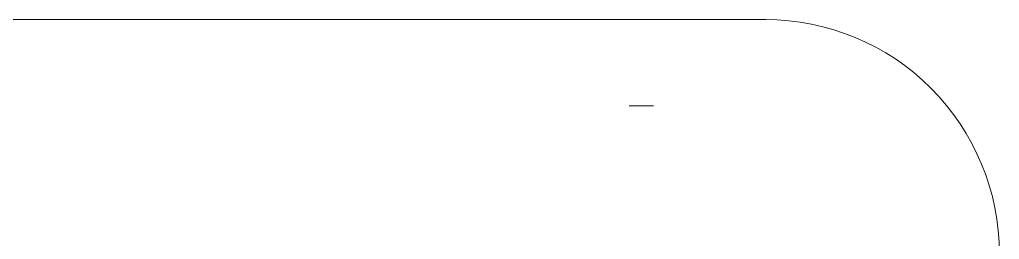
# Model space of a CAD drawing. Header units: millimetres. Extents: x -284281 to 1648660, y -821378 to -151356.
# Drawn here: x -235562 to -229273, y -267018 to -265610 of the extents above; entities that cross this region are included whole.
import ezdxf

# ---------------------------------------------------------------- set-up
doc = ezdxf.new("R2010")
doc.units = ezdxf.units.MM
doc.header["$MEASUREMENT"] = 0
doc.linetypes.add('HIDDEN', pattern=[0.375, 0.25, -0.125])
doc.layers.add('Sols_ Dalles', color=7, linetype='Continuous')

msp = doc.modelspace()

# ---------------------------------------------------------------- linework, layer by layer
at = {"color": 12, "linetype": 'HIDDEN', "lineweight": 5, "true_color": 0xcc0000}
msp.add_line((-231747.51729, -265609.82626), (-230773.14053, -265609.82626), dxfattribs=at)
at = {"color": 253, "linetype": 'Continuous', "lineweight": 5, "true_color": 0x9f9f9f}
msp.add_line((-231494.39163, -266163.06284), (-231649.42974, -266163.06284), dxfattribs=at)
at = {"color": 9, "linetype": 'Continuous', "lineweight": 5}
msp.add_lwpolyline([(-252812.34567, -273452.05237), (-252812.34567, -273599.0311, 0.4157910988), (-250801.57964, -275599.00212), (-230992.0463, -275433.43196, 0.3455016121), (-229273.14053, -273660.69924), (-229273.14053, -267109.82626, 0.4142135624), (-230773.14053, -265609.82626), (-235734.61761, -265609.82626), (-235734.61761, -270609.82626), (-250734.61761, -270609.82626), (-250734.61761, -265609.82626), (-250812.34567, -265609.82626, 0.3805567013), (-252798.84385, -267377.82411)], format="xyb", close=True, dxfattribs=at)
at = {"layer": 'Sols_ Dalles', "color": 7, "linetype": 'Continuous', "lineweight": 5, "flags": 128}
msp.add_lwpolyline([(-235734.61761, -270609.82626), (-235558.18341, -270609.82626), (-235558.18341, -267596.84192), (-235558.18341, -267563.70769), (-230558.18341, -267563.70769), (-230558.18341, -271263.70769), (-229273.14053, -271263.70769), (-229273.14053, -267609.82626), (-229273.14053, -267109.82626, 0.4142135624), (-230773.14053, -265609.82626), (-235734.61761, -265609.82626)], format="xyb", close=True, dxfattribs=at)

doc.saveas('drawing.dxf')
